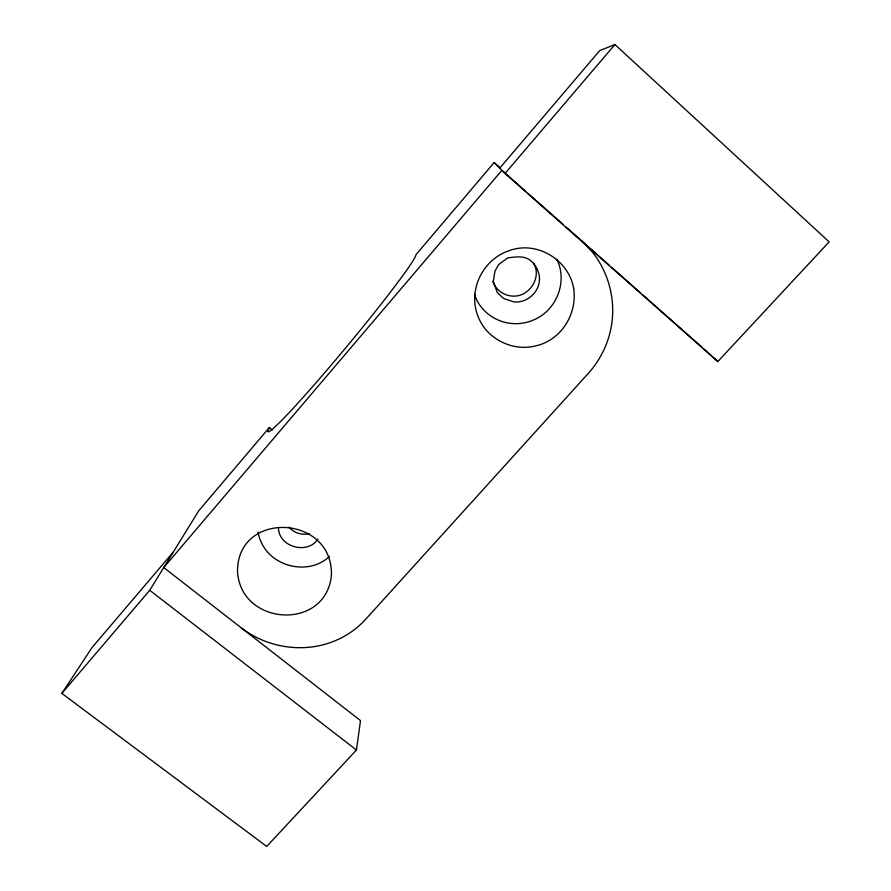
<?xml version="1.0" encoding="UTF-8"?>
<svg xmlns="http://www.w3.org/2000/svg" width="891" height="891" viewBox="0 0 891 891"><rect width="100%" height="100%" fill="white"/><g stroke="black" fill="none" stroke-linecap="round" stroke-linejoin="round"><path stroke-width="1.34" d="M173.411 551.885L91.94 647.679L61.847 693.398L266.732 846.45L356.445 750.01L360.499 720.596L163.744 567.556L501.889 170.315L525.735 191.398M272.523 430.063L269.383 427.502L267.668 431.433L268.893 431.845L273.036 428.727L280.097 422.011A115.964 6.114 -50.3 0 0 302.049 398.544A115.886 6.103 -50.3 0 0 409.092 266.71A114.906 6.059 -50.3 0 0 416.064 254.592L494.149 162.552L500.352 168.043M61.847 693.398L149.733 590.288L198.782 510.721L269.383 427.502M317.92 539.033C307.707 555.104 278.348 547.063 278.471 527.606M241.283 627.865C264.527 645.819 296.035 652.201 324.391 644.46A89.913 84.333 14.1 0 0 365.611 619.345L588.093 373.63A95.159 93.522 -33 0 0 611.382 326.061C615.959 299.476 608.475 271.287 591.156 250.571L591.747 249.77M499.728 168.165L599.699 50.609L614.924 44.55L829.153 241.884L717.812 361.568L505.03 173.467L494.149 162.552M505.03 173.467L614.924 44.55M251.05 635.461L251.674 634.871M329.447 556.396C310.747 574.339 277.224 568.547 263.792 546.974A42.634 40.284 15.5 0 1 258 532.005M309.222 533.709C302.06 535.413 293.752 532.952 289.063 527.171M149.733 590.288L356.445 750.01M527.806 193.236L563.056 224.398M566.164 227.149L609.444 265.407M611.516 267.244L640.651 293.005M642.734 294.843L702.041 347.278M704.124 349.116L717.812 361.568M581.712 240.893L591.156 250.571M533.631 263.146C542.04 277.413 529.365 296.837 513.171 296.113A22.698 22.353 -46.2 0 1 492.779 281.244M556.808 259.259C567.222 279.941 557.989 306.972 537.808 317.887A45.241 44.528 -44.2 0 1 508.226 323.054C492.857 320.415 478.846 309.233 474.48 294.052M573.67 288.35C577.502 313.777 561.386 340.106 535.859 345.831C518.083 350.497 498.815 343.993 486.542 330.539A50.33 49.439 -38.1 0 1 475.003 304.399C472.319 281.155 487.11 257.766 509.429 250.583C536.816 240.481 568.692 259.793 573.67 288.35M539.534 278.616C539.567 292.07 527.294 303.218 513.851 301.904L503.638 298.496L497.312 292.616L493.347 281.589L494.884 271.298L498.637 264.616L507.759 257.855C516.19 256.886 525.668 255.049 532.161 262.043C536.56 266.465 539.3 272.356 539.534 278.616M331.452 574.773C326.596 630.795 241.951 626.562 237.563 572.601C235.97 510.164 332.655 514.018 331.452 574.773"/></g></svg>
